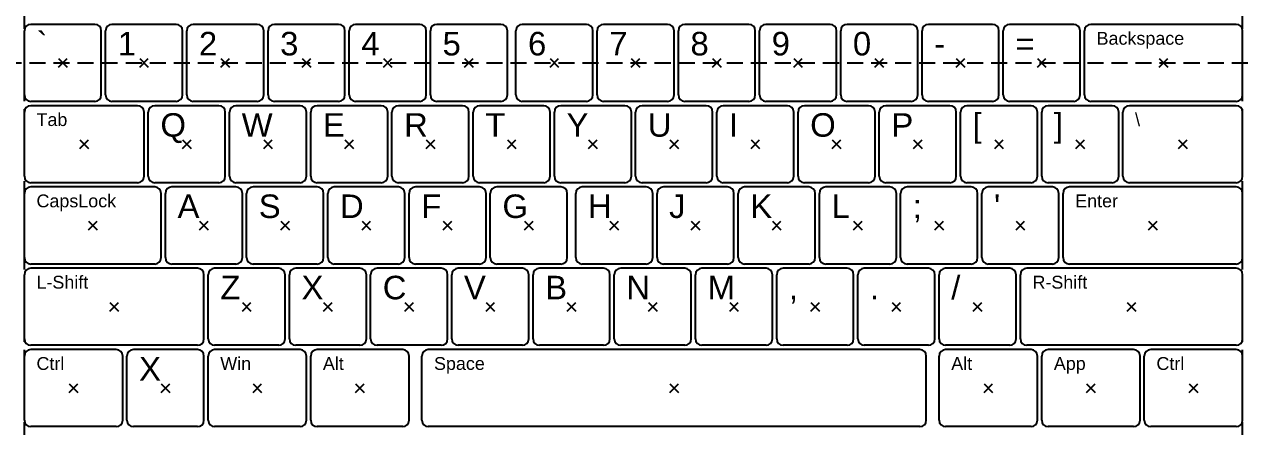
# Model space of a CAD drawing. Header units: millimetres. Extents: x -145 to 165, y -715 to 41.
# Drawn here: x -121.1 to 163.9, y -715.5 to -621.5 of the extents above; entities that cross this region are included whole.
import ezdxf

# ---------------------------------------------------------------- set-up
doc = ezdxf.new("R2010")
doc.units = ezdxf.units.MM
doc.header["$LTSCALE"] = 15
doc.header["$MEASUREMENT"] = 0
doc.header["$PDMODE"] = 3
doc.header["$PDSIZE"] = -5
doc.linetypes.add('DASHED', pattern=[0.375, 0.25, -0.125])
doc.layers.add('label', color=2, linetype='Continuous')
doc.layers.add('origin', color=8, linetype='DASHED', plot=False)
doc.styles.get("Standard").update_dxf_attribs({"font": 'arial.ttf'})

msp = doc.modelspace()

# ---------------------------------------------------------------- linework, layer by layer
for p, q in [((-121.0951, -637.97681), (-121.0951, -622.97681)), ((-104.5951, -621.47681), (-119.5951, -621.47681)), ((-103.0951, -637.97681), (-103.0951, -622.97681)), ((-102.0951, -637.97681), (-102.0951, -622.97681)), ((-85.5951, -621.47681), (-100.5951, -621.47681)), ((-84.0951, -637.97681), (-84.0951, -622.97681)), ((-83.0951, -637.97681), (-83.0951, -622.97681)), ((-66.5951, -621.47681), (-81.5951, -621.47681)), ((-65.0951, -637.97681), (-65.0951, -622.97681)), ((-64.0951, -637.97681), (-64.0951, -622.97681)), ((-47.5951, -621.47681), (-62.5951, -621.47681)), ((-46.0951, -637.97681), (-46.0951, -622.97681)), ((-45.0951, -637.97681), (-45.0951, -622.97681)), ((-28.5951, -621.47681), (-43.5951, -621.47681)), ((-27.0951, -637.97681), (-27.0951, -622.97681)), ((-26.0951, -637.97681), (-26.0951, -622.97681)), ((-9.5951, -621.47681), (-24.5951, -621.47681)), ((-8.0951, -637.97681), (-8.0951, -622.97681)), ((-6.1028, -637.97681), (-6.1028, -622.97681)), ((10.3972, -621.47681), (-4.6028, -621.47681)), ((11.8972, -637.97681), (11.8972, -622.97681)), ((12.8972, -637.97681), (12.8972, -622.97681)), ((29.3972, -621.47681), (14.3972, -621.47681)), ((30.8972, -637.97681), (30.8972, -622.97681)), ((31.8972, -637.97681), (31.8972, -622.97681)), ((48.3972, -621.47681), (33.3972, -621.47681)), ((49.8972, -637.97681), (49.8972, -622.97681)), ((50.8972, -637.97681), (50.8972, -622.97681)), ((67.3972, -621.47681), (52.3972, -621.47681)), ((68.8972, -637.97681), (68.8972, -622.97681)), ((69.8972, -637.97681), (69.8972, -622.97681)), ((86.3972, -621.47681), (71.3972, -621.47681)), ((87.8972, -637.97681), (87.8972, -622.97681)), ((88.8972, -637.97681), (88.8972, -622.97681)), ((105.3972, -621.47681), (90.3972, -621.47681)), ((106.8972, -637.97681), (106.8972, -622.97681)), ((107.8972, -637.97681), (107.8972, -622.97681)), ((124.3972, -621.47681), (109.3972, -621.47681)), ((125.8972, -637.97681), (125.8972, -622.97681)), ((126.9049, -637.97681), (126.9049, -622.97681)), ((162.4049, -621.47681), (128.4049, -621.47681)), ((163.9049, -637.97681), (163.9049, -622.97681)), ((-104.5951, -639.47681), (-119.5951, -639.47681)), ((-94.5951, -640.47681), (-119.5951, -640.47681)), ((-85.5951, -639.47681), (-100.5951, -639.47681)), ((-75.5951, -640.47681), (-90.5951, -640.47681)), ((-66.5951, -639.47681), (-81.5951, -639.47681)), ((-56.5951, -640.47681), (-71.5951, -640.47681)), ((-47.5951, -639.47681), (-62.5951, -639.47681)), ((-37.5951, -640.47681), (-52.5951, -640.47681)), ((-28.5951, -639.47681), (-43.5951, -639.47681)), ((-18.5951, -640.47681), (-33.5951, -640.47681)), ((-9.5951, -639.47681), (-24.5951, -639.47681)), ((0.4049, -640.47681), (-14.5951, -640.47681)), ((10.3972, -639.47681), (-4.6028, -639.47681)), ((19.4049, -640.47681), (4.4049, -640.47681)), ((29.3972, -639.47681), (14.3972, -639.47681)), ((38.4049, -640.47681), (23.4049, -640.47681)), ((48.3972, -639.47681), (33.3972, -639.47681)), ((57.4049, -640.47681), (42.4049, -640.47681)), ((67.3972, -639.47681), (52.3972, -639.47681)), ((76.4049, -640.47681), (61.4049, -640.47681)), ((86.3972, -639.47681), (71.3972, -639.47681)), ((95.4049, -640.47681), (80.4049, -640.47681)), ((105.3972, -639.47681), (90.3972, -639.47681)), ((114.4049, -640.47681), (99.4049, -640.47681)), ((124.3972, -639.47681), (109.3972, -639.47681)), ((133.4049, -640.47681), (118.4049, -640.47681)), ((162.4049, -639.47681), (128.4049, -639.47681)), ((162.4049, -640.47681), (137.4049, -640.47681)), ((-121.0951, -656.97681), (-121.0951, -641.97681)), ((-93.0951, -656.97681), (-93.0951, -641.97681)), ((-92.0951, -656.97681), (-92.0951, -641.97681)), ((-74.0951, -656.97681), (-74.0951, -641.97681)), ((-73.0951, -656.97681), (-73.0951, -641.97681)), ((-55.0951, -656.97681), (-55.0951, -641.97681)), ((-54.0951, -656.97681), (-54.0951, -641.97681)), ((-36.0951, -656.97681), (-36.0951, -641.97681)), ((-35.0951, -656.97681), (-35.0951, -641.97681)), ((-17.0951, -656.97681), (-17.0951, -641.97681)), ((-16.0951, -656.97681), (-16.0951, -641.97681)), ((1.9049, -656.97681), (1.9049, -641.97681)), ((2.9049, -656.97681), (2.9049, -641.97681)), ((20.9049, -656.97681), (20.9049, -641.97681)), ((21.9049, -656.97681), (21.9049, -641.97681)), ((39.9049, -656.97681), (39.9049, -641.97681)), ((40.9049, -656.97681), (40.9049, -641.97681)), ((58.9049, -656.97681), (58.9049, -641.97681)), ((59.9049, -656.97681), (59.9049, -641.97681)), ((77.9049, -656.97681), (77.9049, -641.97681)), ((78.9049, -656.97681), (78.9049, -641.97681)), ((96.9049, -656.97681), (96.9049, -641.97681)), ((97.9049, -656.97681), (97.9049, -641.97681)), ((115.9049, -656.97681), (115.9049, -641.97681)), ((116.9049, -656.97681), (116.9049, -641.97681)), ((134.9049, -656.97681), (134.9049, -641.97681)), ((135.9049, -656.97681), (135.9049, -641.97681)), ((163.9049, -656.97681), (163.9049, -641.97681)), ((-121.0951, -675.97681), (-121.0951, -660.97681)), ((-94.5951, -658.47681), (-119.5951, -658.47681)), ((-90.5951, -659.47681), (-119.5951, -659.47681)), ((-75.5951, -658.47681), (-90.5951, -658.47681)), ((-89.0951, -675.97681), (-89.0951, -660.97681)), ((-88.0951, -675.97681), (-88.0951, -660.97681)), ((-71.5951, -659.47681), (-86.5951, -659.47681)), ((-56.5951, -658.47681), (-71.5951, -658.47681)), ((-70.0951, -675.97681), (-70.0951, -660.97681)), ((-69.0951, -675.97681), (-69.0951, -660.97681)), ((-52.5951, -659.47681), (-67.5951, -659.47681)), ((-37.5951, -658.47681), (-52.5951, -658.47681)), ((-51.0951, -675.97681), (-51.0951, -660.97681)), ((-50.0951, -675.97681), (-50.0951, -660.97681)), ((-33.5951, -659.47681), (-48.5951, -659.47681)), ((-18.5951, -658.47681), (-33.5951, -658.47681)), ((-32.0951, -675.97681), (-32.0951, -660.97681)), ((-31.0951, -675.97681), (-31.0951, -660.97681)), ((-14.5951, -659.47681), (-29.5951, -659.47681)), ((0.4049, -658.47681), (-14.5951, -658.47681)), ((-13.0951, -675.97681), (-13.0951, -660.97681)), ((-12.0951, -675.97681), (-12.0951, -660.97681)), ((4.4049, -659.47681), (-10.5951, -659.47681)), ((19.4049, -658.47681), (4.4049, -658.47681)), ((5.9049, -675.97681), (5.9049, -660.97681)), ((7.9049, -675.97681), (7.9049, -660.97681)), ((24.4049, -659.47681), (9.4049, -659.47681)), ((38.4049, -658.47681), (23.4049, -658.47681)), ((25.9049, -675.97681), (25.9049, -660.97681)), ((26.9049, -675.97681), (26.9049, -660.97681)), ((43.4049, -659.47681), (28.4049, -659.47681)), ((57.4049, -658.47681), (42.4049, -658.47681)), ((44.9049, -675.97681), (44.9049, -660.97681)), ((45.9049, -675.97681), (45.9049, -660.97681)), ((62.4049, -659.47681), (47.4049, -659.47681)), ((76.4049, -658.47681), (61.4049, -658.47681)), ((63.9049, -675.97681), (63.9049, -660.97681)), ((64.9049, -675.97681), (64.9049, -660.97681)), ((81.4049, -659.47681), (66.4049, -659.47681)), ((95.4049, -658.47681), (80.4049, -658.47681)), ((82.9049, -675.97681), (82.9049, -660.97681)), ((83.9049, -675.97681), (83.9049, -660.97681)), ((100.4049, -659.47681), (85.4049, -659.47681)), ((114.4049, -658.47681), (99.4049, -658.47681)), ((101.9049, -675.97681), (101.9049, -660.97681)), ((102.9049, -675.97681), (102.9049, -660.97681)), ((119.4049, -659.47681), (104.4049, -659.47681)), ((133.4049, -658.47681), (118.4049, -658.47681)), ((120.9049, -675.97681), (120.9049, -660.97681)), ((121.9049, -675.97681), (121.9049, -660.97681)), ((162.4049, -659.47681), (123.4049, -659.47681)), ((162.4049, -658.47681), (137.4049, -658.47681)), ((163.9049, -675.97681), (163.9049, -660.97681)), ((-90.5951, -677.47681), (-119.5951, -677.47681)), ((-71.5951, -677.47681), (-86.5951, -677.47681)), ((-52.5951, -677.47681), (-67.5951, -677.47681)), ((-33.5951, -677.47681), (-48.5951, -677.47681)), ((-14.5951, -677.47681), (-29.5951, -677.47681)), ((4.4049, -677.47681), (-10.5951, -677.47681)), ((24.4049, -677.47681), (9.4049, -677.47681)), ((43.4049, -677.47681), (28.4049, -677.47681)), ((62.4049, -677.47681), (47.4049, -677.47681)), ((81.4049, -677.47681), (66.4049, -677.47681)), ((100.4049, -677.47681), (85.4049, -677.47681)), ((119.4049, -677.47681), (104.4049, -677.47681)), ((162.4049, -677.47681), (123.4049, -677.47681)), ((-121.0951, -694.97681), (-121.0951, -679.97681)), ((-80.5951, -678.47681), (-119.5951, -678.47681)), ((-79.0951, -694.97681), (-79.0951, -679.97681)), ((-78.0951, -694.97681), (-78.0951, -679.97681)), ((-61.5951, -678.47681), (-76.5951, -678.47681)), ((-60.0951, -694.97681), (-60.0951, -679.97681)), ((-59.0951, -694.97681), (-59.0951, -679.97681)), ((-42.5951, -678.47681), (-57.5951, -678.47681)), ((-41.0951, -694.97681), (-41.0951, -679.97681)), ((-40.0951, -694.97681), (-40.0951, -679.97681)), ((-23.5951, -678.47681), (-38.5951, -678.47681)), ((-22.0951, -694.97681), (-22.0951, -679.97681)), ((-21.0951, -694.97681), (-21.0951, -679.97681)), ((-4.5951, -678.47681), (-19.5951, -678.47681)), ((-3.0951, -694.97681), (-3.0951, -679.97681)), ((-2.0951, -694.97681), (-2.0951, -679.97681)), ((14.4049, -678.47681), (-0.5951, -678.47681)), ((15.9049, -694.97681), (15.9049, -679.97681)), ((16.9049, -694.97681), (16.9049, -679.97681)), ((33.4049, -678.47681), (18.4049, -678.47681)), ((34.9049, -694.97681), (34.9049, -679.97681)), ((35.9049, -694.97681), (35.9049, -679.97681)), ((52.4049, -678.47681), (37.4049, -678.47681)), ((53.9049, -694.97681), (53.9049, -679.97681)), ((54.9049, -694.97681), (54.9049, -679.97681)), ((71.4049, -678.47681), (56.4049, -678.47681)), ((72.9049, -694.97681), (72.9049, -679.97681)), ((73.9049, -694.97681), (73.9049, -679.97681)), ((90.4049, -678.47681), (75.4049, -678.47681)), ((91.9049, -694.97681), (91.9049, -679.97681)), ((92.9049, -694.97681), (92.9049, -679.97681)), ((109.4049, -678.47681), (94.4049, -678.47681)), ((110.9049, -694.97681), (110.9049, -679.97681)), ((111.9049, -694.97681), (111.9049, -679.97681)), ((162.4049, -678.47681), (113.4049, -678.47681)), ((163.9049, -694.97681), (163.9049, -679.97681)), ((-80.5951, -696.47681), (-119.5951, -696.47681)), ((-99.5951, -697.47681), (-119.5951, -697.47681)), ((-80.5951, -697.47681), (-95.5951, -697.47681)), ((-61.5951, -696.47681), (-76.5951, -696.47681)), ((-56.5951, -697.47681), (-76.5951, -697.47681)), ((-42.5951, -696.47681), (-57.5951, -696.47681)), ((-32.5951, -697.47681), (-52.5951, -697.47681)), ((-23.5951, -696.47681), (-38.5951, -696.47681)), ((88.4049, -697.47681), (-26.5951, -697.47681)), ((-4.5951, -696.47681), (-19.5951, -696.47681)), ((14.4049, -696.47681), (-0.5951, -696.47681)), ((33.4049, -696.47681), (18.4049, -696.47681)), ((52.4049, -696.47681), (37.4049, -696.47681)), ((71.4049, -696.47681), (56.4049, -696.47681)), ((90.4049, -696.47681), (75.4049, -696.47681)), ((109.4049, -696.47681), (94.4049, -696.47681)), ((114.4049, -697.47681), (94.4049, -697.47681)), ((162.4049, -696.47681), (113.4049, -696.47681)), ((138.4049, -697.47681), (118.4049, -697.47681)), ((162.4049, -697.47681), (142.4049, -697.47681)), ((-121.0951, -713.97681), (-121.0951, -698.97681)), ((-98.0951, -713.97681), (-98.0951, -698.97681)), ((-97.0951, -713.97681), (-97.0951, -698.97681)), ((-79.0951, -713.97681), (-79.0951, -698.97681)), ((-78.0951, -713.97681), (-78.0951, -698.97681)), ((-55.0951, -713.97681), (-55.0951, -698.97681)), ((-54.0951, -713.97681), (-54.0951, -698.97681)), ((-31.0951, -713.97681), (-31.0951, -698.97681)), ((-28.0951, -713.97681), (-28.0951, -698.97681)), ((89.9049, -713.97681), (89.9049, -698.97681)), ((92.9049, -713.97681), (92.9049, -698.97681)), ((115.9049, -713.97681), (115.9049, -698.97681)), ((116.9049, -713.97681), (116.9049, -698.97681)), ((139.9049, -713.97681), (139.9049, -698.97681)), ((140.9049, -713.97681), (140.9049, -698.97681)), ((163.9049, -713.97681), (163.9049, -698.97681)), ((-99.5951, -715.47681), (-119.5951, -715.47681)), ((-80.5951, -715.47681), (-95.5951, -715.47681)), ((-56.5951, -715.47681), (-76.5951, -715.47681)), ((-32.5951, -715.47681), (-52.5951, -715.47681)), ((88.4049, -715.47681), (-26.5951, -715.47681)), ((114.4049, -715.47681), (94.4049, -715.47681)), ((138.4049, -715.47681), (118.4049, -715.47681)), ((162.4049, -715.47681), (142.4049, -715.47681))]:
    msp.add_line(p, q)
for centre, start, end in [((-119.5951, -622.97681), 90, 180), ((-104.5951, -622.97681), 0, 90), ((-100.5951, -622.97681), 90, 180), ((-85.5951, -622.97681), 0, 90), ((-81.5951, -622.97681), 90, 180), ((-66.5951, -622.97681), 0, 90), ((-62.5951, -622.97681), 90, 180), ((-47.5951, -622.97681), 0, 90), ((-43.5951, -622.97681), 90, 180), ((-28.5951, -622.97681), 0, 90), ((-24.5951, -622.97681), 90, 180), ((-9.5951, -622.97681), 0, 90), ((-4.6028, -622.97681), 90, 180), ((10.3972, -622.97681), 0, 90), ((14.3972, -622.97681), 90, 180), ((29.3972, -622.97681), 0, 90), ((33.3972, -622.97681), 90, 180), ((48.3972, -622.97681), 0, 90), ((52.3972, -622.97681), 90, 180), ((67.3972, -622.97681), 0, 90), ((71.3972, -622.97681), 90, 180), ((86.3972, -622.97681), 0, 90), ((90.3972, -622.97681), 90, 180), ((105.3972, -622.97681), 0, 90), ((109.3972, -622.97681), 90, 180), ((124.3972, -622.97681), 0, 90), ((128.4049, -622.97681), 90, 180), ((162.4049, -622.97681), 0, 90), ((-119.5951, -637.97681), 180, 270), ((-104.5951, -637.97681), 270, 0), ((-100.5951, -637.97681), 180, 270), ((-85.5951, -637.97681), 270, 0), ((-81.5951, -637.97681), 180, 270), ((-66.5951, -637.97681), 270, 0), ((-62.5951, -637.97681), 180, 270), ((-47.5951, -637.97681), 270, 0), ((-43.5951, -637.97681), 180, 270), ((-28.5951, -637.97681), 270, 0), ((-24.5951, -637.97681), 180, 270), ((-9.5951, -637.97681), 270, 0), ((-4.6028, -637.97681), 180, 270), ((10.3972, -637.97681), 270, 0), ((14.3972, -637.97681), 180, 270), ((29.3972, -637.97681), 270, 0), ((33.3972, -637.97681), 180, 270), ((48.3972, -637.97681), 270, 0), ((52.3972, -637.97681), 180, 270), ((67.3972, -637.97681), 270, 0), ((71.3972, -637.97681), 180, 270), ((86.3972, -637.97681), 270, 0), ((90.3972, -637.97681), 180, 270), ((105.3972, -637.97681), 270, 0), ((109.3972, -637.97681), 180, 270), ((124.3972, -637.97681), 270, 0), ((128.4049, -637.97681), 180, 270), ((162.4049, -637.97681), 270, 0), ((-119.5951, -641.97681), 90, 180), ((-94.5951, -641.97681), 0, 90), ((-90.5951, -641.97681), 90, 180), ((-75.5951, -641.97681), 0, 90), ((-71.5951, -641.97681), 90, 180), ((-56.5951, -641.97681), 0, 90), ((-52.5951, -641.97681), 90, 180), ((-37.5951, -641.97681), 0, 90), ((-33.5951, -641.97681), 90, 180), ((-18.5951, -641.97681), 0, 90), ((-14.5951, -641.97681), 90, 180), ((0.4049, -641.97681), 0, 90), ((4.4049, -641.97681), 90, 180), ((19.4049, -641.97681), 0, 90), ((23.4049, -641.97681), 90, 180), ((38.4049, -641.97681), 0, 90), ((42.4049, -641.97681), 90, 180), ((57.4049, -641.97681), 0, 90), ((61.4049, -641.97681), 90, 180), ((76.4049, -641.97681), 0, 90), ((80.4049, -641.97681), 90, 180), ((95.4049, -641.97681), 0, 90), ((99.4049, -641.97681), 90, 180), ((114.4049, -641.97681), 0, 90), ((118.4049, -641.97681), 90, 180), ((133.4049, -641.97681), 0, 90), ((137.4049, -641.97681), 90, 180), ((162.4049, -641.97681), 0, 90), ((-119.5951, -656.97681), 180, 270), ((-94.5951, -656.97681), 270, 0), ((-90.5951, -656.97681), 180, 270), ((-75.5951, -656.97681), 270, 0), ((-71.5951, -656.97681), 180, 270), ((-56.5951, -656.97681), 270, 0), ((-52.5951, -656.97681), 180, 270), ((-37.5951, -656.97681), 270, 0), ((-33.5951, -656.97681), 180, 270), ((-18.5951, -656.97681), 270, 0), ((-14.5951, -656.97681), 180, 270), ((0.4049, -656.97681), 270, 0), ((4.4049, -656.97681), 180, 270), ((19.4049, -656.97681), 270, 0), ((23.4049, -656.97681), 180, 270), ((38.4049, -656.97681), 270, 0), ((42.4049, -656.97681), 180, 270), ((57.4049, -656.97681), 270, 0), ((61.4049, -656.97681), 180, 270), ((76.4049, -656.97681), 270, 0), ((80.4049, -656.97681), 180, 270), ((95.4049, -656.97681), 270, 0), ((99.4049, -656.97681), 180, 270), ((114.4049, -656.97681), 270, 0), ((118.4049, -656.97681), 180, 270), ((133.4049, -656.97681), 270, 0), ((137.4049, -656.97681), 180, 270), ((162.4049, -656.97681), 270, 0), ((-119.5951, -660.97681), 90, 180), ((-90.5951, -660.97681), 0, 90), ((-86.5951, -660.97681), 90, 180), ((-71.5951, -660.97681), 0, 90), ((-67.5951, -660.97681), 90, 180), ((-52.5951, -660.97681), 0, 90), ((-48.5951, -660.97681), 90, 180), ((-33.5951, -660.97681), 0, 90), ((-29.5951, -660.97681), 90, 180), ((-14.5951, -660.97681), 0, 90), ((-10.5951, -660.97681), 90, 180), ((4.4049, -660.97681), 0, 90), ((9.4049, -660.97681), 90, 180), ((24.4049, -660.97681), 0, 90), ((28.4049, -660.97681), 90, 180), ((43.4049, -660.97681), 0, 90), ((47.4049, -660.97681), 90, 180), ((62.4049, -660.97681), 0, 90), ((66.4049, -660.97681), 90, 180), ((81.4049, -660.97681), 0, 90), ((85.4049, -660.97681), 90, 180), ((100.4049, -660.97681), 0, 90), ((104.4049, -660.97681), 90, 180), ((119.4049, -660.97681), 0, 90), ((123.4049, -660.97681), 90, 180), ((162.4049, -660.97681), 0, 90), ((-119.5951, -675.97681), 180, 270), ((-90.5951, -675.97681), 270, 0), ((-86.5951, -675.97681), 180, 270), ((-71.5951, -675.97681), 270, 0), ((-67.5951, -675.97681), 180, 270), ((-52.5951, -675.97681), 270, 0), ((-48.5951, -675.97681), 180, 270), ((-33.5951, -675.97681), 270, 0), ((-29.5951, -675.97681), 180, 270), ((-14.5951, -675.97681), 270, 0), ((-10.5951, -675.97681), 180, 270), ((4.4049, -675.97681), 270, 0), ((9.4049, -675.97681), 180, 270), ((24.4049, -675.97681), 270, 0), ((28.4049, -675.97681), 180, 270), ((43.4049, -675.97681), 270, 0), ((47.4049, -675.97681), 180, 270), ((62.4049, -675.97681), 270, 0), ((66.4049, -675.97681), 180, 270), ((81.4049, -675.97681), 270, 0), ((85.4049, -675.97681), 180, 270), ((100.4049, -675.97681), 270, 0), ((104.4049, -675.97681), 180, 270), ((119.4049, -675.97681), 270, 0), ((123.4049, -675.97681), 180, 270), ((162.4049, -675.97681), 270, 0), ((-119.5951, -679.97681), 90, 180), ((-80.5951, -679.97681), 0, 90), ((-76.5951, -679.97681), 90, 180), ((-61.5951, -679.97681), 0, 90), ((-57.5951, -679.97681), 90, 180), ((-42.5951, -679.97681), 0, 90), ((-38.5951, -679.97681), 90, 180), ((-23.5951, -679.97681), 0, 90), ((-19.5951, -679.97681), 90, 180), ((-4.5951, -679.97681), 0, 90), ((-0.5951, -679.97681), 90, 180), ((14.4049, -679.97681), 0, 90), ((18.4049, -679.97681), 90, 180), ((33.4049, -679.97681), 0, 90), ((37.4049, -679.97681), 90, 180), ((52.4049, -679.97681), 0, 90), ((56.4049, -679.97681), 90, 180), ((71.4049, -679.97681), 0, 90), ((75.4049, -679.97681), 90, 180), ((90.4049, -679.97681), 0, 90), ((94.4049, -679.97681), 90, 180), ((109.4049, -679.97681), 0, 90), ((113.4049, -679.97681), 90, 180), ((162.4049, -679.97681), 0, 90), ((-119.5951, -694.97681), 180, 270), ((-80.5951, -694.97681), 270, 0), ((-76.5951, -694.97681), 180, 270), ((-61.5951, -694.97681), 270, 0), ((-57.5951, -694.97681), 180, 270), ((-42.5951, -694.97681), 270, 0), ((-38.5951, -694.97681), 180, 270), ((-23.5951, -694.97681), 270, 0), ((-19.5951, -694.97681), 180, 270), ((-4.5951, -694.97681), 270, 0), ((-0.5951, -694.97681), 180, 270), ((14.4049, -694.97681), 270, 0), ((18.4049, -694.97681), 180, 270), ((33.4049, -694.97681), 270, 0), ((37.4049, -694.97681), 180, 270), ((52.4049, -694.97681), 270, 0), ((56.4049, -694.97681), 180, 270), ((71.4049, -694.97681), 270, 0), ((75.4049, -694.97681), 180, 270), ((90.4049, -694.97681), 270, 0), ((94.4049, -694.97681), 180, 270), ((109.4049, -694.97681), 270, 0), ((113.4049, -694.97681), 180, 270), ((162.4049, -694.97681), 270, 0), ((-119.5951, -698.97681), 90, 180), ((-99.5951, -698.97681), 0, 90), ((-95.5951, -698.97681), 90, 180), ((-80.5951, -698.97681), 0, 90), ((-76.5951, -698.97681), 90, 180), ((-56.5951, -698.97681), 0, 90), ((-52.5951, -698.97681), 90, 180), ((-32.5951, -698.97681), 0, 90), ((-26.5951, -698.97681), 90, 180), ((88.4049, -698.97681), 0, 90), ((94.4049, -698.97681), 90, 180), ((114.4049, -698.97681), 0, 90), ((118.4049, -698.97681), 90, 180), ((138.4049, -698.97681), 0, 90), ((142.4049, -698.97681), 90, 180), ((162.4049, -698.97681), 0, 90), ((-119.5951, -713.97681), 180, 270), ((-99.5951, -713.97681), 270, 0), ((-95.5951, -713.97681), 180, 270), ((-80.5951, -713.97681), 270, 0), ((-76.5951, -713.97681), 180, 270), ((-56.5951, -713.97681), 270, 0), ((-52.5951, -713.97681), 180, 270), ((-32.5951, -713.97681), 270, 0), ((-26.5951, -713.97681), 180, 270), ((88.4049, -713.97681), 270, 0), ((94.4049, -713.97681), 180, 270), ((114.4049, -713.97681), 270, 0), ((118.4049, -713.97681), 180, 270), ((138.4049, -713.97681), 270, 0), ((142.4049, -713.97681), 180, 270), ((162.4049, -713.97681), 270, 0)]:
    msp.add_arc(centre, 1.5, start, end)
at = {"layer": 'origin'}
for p, direction in [((-121.0951, -453.56219), (0, 1)), ((163.9049, -472.56219), (0, 1)), ((266.6872, -567.56219), (1, 0)), ((-150.16196, -630.47681), (1, 0))]:
    msp.add_xline(p, direction, dxfattribs=at)
for p in [(-112.0951, -630.47681), (-93.0951, -630.47681), (-74.0951, -630.47681), (-55.0951, -630.47681), (-36.0951, -630.47681), (-17.0951, -630.47681), (2.8972, -630.47681), (21.8972, -630.47681), (40.8972, -630.47681), (59.8972, -630.47681), (78.8972, -630.47681), (97.8972, -630.47681), (116.8972, -630.47681), (145.4049, -630.47681), (-107.0951, -649.47681), (-83.0951, -649.47681), (-64.0951, -649.47681), (-45.0951, -649.47681), (-26.0951, -649.47681), (-7.0951, -649.47681), (11.9049, -649.47681), (30.9049, -649.47681), (49.9049, -649.47681), (68.9049, -649.47681), (87.9049, -649.47681), (106.9049, -649.47681), (125.9049, -649.47681), (149.9049, -649.47681), (-105.0951, -668.47681), (-79.0951, -668.47681), (-60.0951, -668.47681), (-41.0951, -668.47681), (-22.0951, -668.47681), (-3.0951, -668.47681), (16.9049, -668.47681), (35.9049, -668.47681), (54.9049, -668.47681), (73.9049, -668.47681), (92.9049, -668.47681), (111.9049, -668.47681), (142.9049, -668.47681), (-100.0951, -687.47681), (-69.0951, -687.47681), (-50.0951, -687.47681), (-31.0951, -687.47681), (-12.0951, -687.47681), (6.9049, -687.47681), (25.9049, -687.47681), (44.9049, -687.47681), (63.9049, -687.47681), (82.9049, -687.47681), (101.9049, -687.47681), (137.9049, -687.47681), (-109.5951, -706.47681), (-88.0951, -706.47681), (-66.5951, -706.47681), (-42.5951, -706.47681), (30.9049, -706.47681), (104.4049, -706.47681), (128.4049, -706.47681), (152.4049, -706.47681)]:
    msp.add_point(p, dxfattribs=at)

# ---------------------------------------------------------------- texts
at = {"layer": 'label', "width": 14.0528084, "attachment_point": 1}
for s, insert, char_height in [('{`}', (-118.26099, -623.22723), 5.5), ('{1}', (-99.26099, -623.22723), 5.5), ('{2}', (-80.26099, -623.22723), 5.5), ('{3}', (-61.26099, -623.22723), 5.5), ('{4}', (-42.26099, -623.22723), 5.5), ('{5}', (-23.26099, -623.22723), 5.5), ('{6}', (-3.26869, -623.22723), 5.5), ('{7}', (15.73131, -623.22723), 5.5), ('{8}', (34.73131, -623.22723), 5.5), ('{9}', (53.73131, -623.22723), 5.5), ('{0}', (72.73131, -623.22723), 5.5), ('{Backspace}', (129.73901, -623.22723), 3), ('{-}', (91.73131, -623.22723), 5.5), ('{=}', (110.73131, -623.22723), 5.5), ('{Tab}', (-118.26099, -642.22723), 3), ('{Q}', (-89.26099, -642.22723), 5.5), ('{W}', (-70.26099, -642.22723), 5.5), ('{E}', (-51.26099, -642.22723), 5.5), ('{R}', (-32.26099, -642.22723), 5.5), ('{T}', (-13.26099, -642.22723), 5.5), ('{Y}', (5.73901, -642.22723), 5.5), ('{U}', (24.73901, -642.22723), 5.5), ('{I}', (43.73901, -642.22723), 5.5), ('{O}', (62.73901, -642.22723), 5.5), ('{P}', (81.73901, -642.22723), 5.5), ('{[}', (100.73901, -642.22723), 5.5), ('{]}', (119.73901, -642.22723), 5.5), ('{\\\\}', (138.73901, -642.22723), 3), ('{CapsLock}', (-118.26099, -661.22723), 3), ('{S}', (-66.26099, -661.22723), 5.5), ('{G}', (-9.26099, -661.22723), 5.5), ('{A}', (-85.26099, -661.22723), 5.5), ('{D}', (-47.26099, -661.22723), 5.5), ('{F}', (-28.26099, -661.22723), 5.5), ('{H}', (10.73901, -661.22723), 5.5), ('{J}', (29.73901, -661.22723), 5.5), ('{K}', (48.73901, -661.22723), 5.5), ('{L}', (67.73901, -661.22723), 5.5), ('{;}', (86.73901, -661.22723), 5.5), ("{'}", (105.73901, -661.22723), 5.5), ('{Enter}', (124.73901, -661.22723), 3), ('{L-Shift}', (-118.26099, -680.22723), 3), ('{Z}', (-75.26099, -680.22723), 5.5), ('{X}', (-56.26099, -680.22723), 5.5), ('{C}', (-37.26099, -680.22723), 5.5), ('{V}', (-18.26099, -680.22723), 5.5), ('{B}', (0.73901, -680.22723), 5.5), ('{N}', (19.73901, -680.22723), 5.5), ('{M}', (38.73901, -680.22723), 5.5), ('{/}', (95.73901, -680.22723), 5.5), ('{R-Shift}', (114.73901, -680.22723), 3), ('{,}', (57.73901, -680.22723), 5.5), ('{.}', (76.73901, -680.22723), 5.5), ('{Ctrl}', (-118.26099, -699.22723), 3), ('{X}', (-94.26099, -699.22723), 5.5), ('{Win}', (-75.26099, -699.22723), 3), ('{Alt}', (-51.26099, -699.22723), 3), ('{Space}', (-25.26099, -699.22723), 3), ('{Alt}', (95.73901, -699.22723), 3), ('{App}', (119.73901, -699.22723), 3), ('{Ctrl}', (143.73901, -699.22723), 3)]:
    msp.add_mtext(s, dxfattribs=dict(at, insert=insert, char_height=char_height))

doc.saveas('drawing.dxf')
